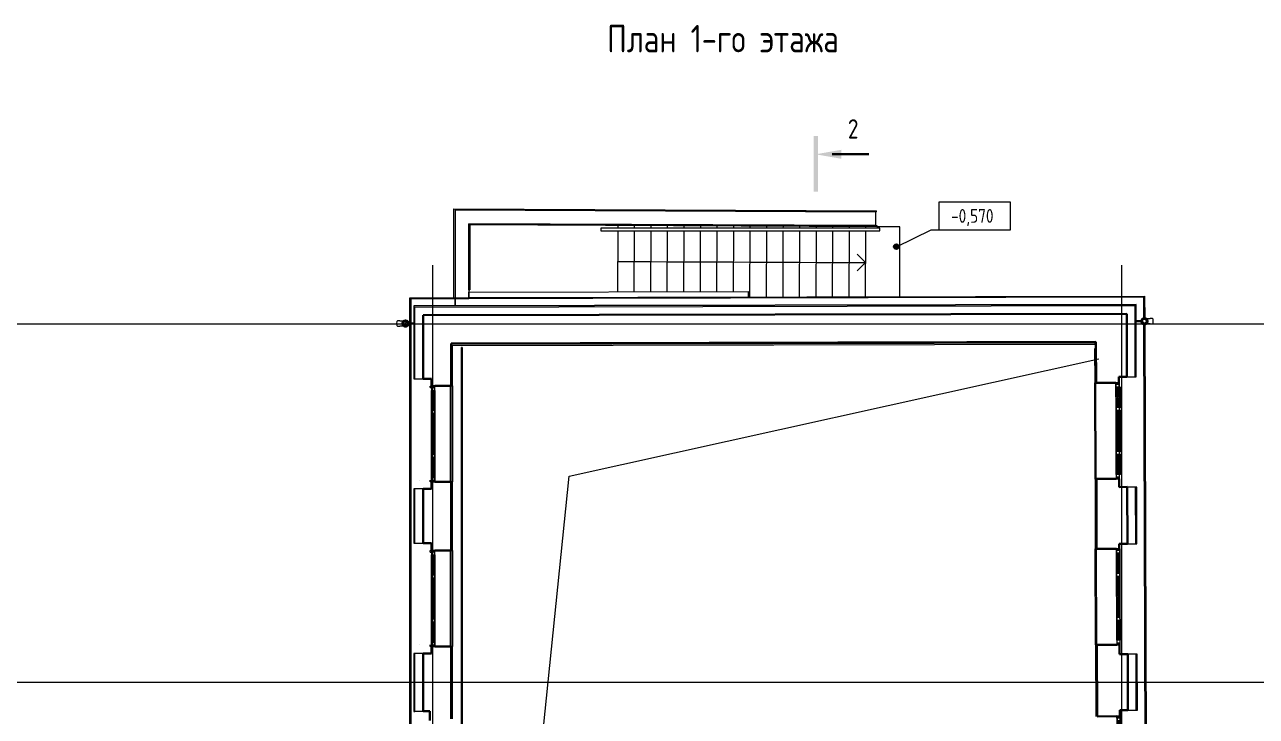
# Model space of a CAD drawing. Header units: millimetres. Extents: x 504091 to 2165846, y 135022 to 442887.
# Drawn here: x 716499 to 738852, y 306255 to 318805 of the extents above; entities that cross this region are included whole.
import ezdxf

# ---------------------------------------------------------------- set-up
doc = ezdxf.new("R2010")
doc.units = ezdxf.units.MM
doc.linetypes.add('ADSK_Линия сетки', pattern=[25, 20, -2.5, 0, -2.5])
doc.linetypes.add('осеваяX2', pattern=[4, 2.5, -0.5, 0.5, -0.5])
for name, color, linetype, lineweight in [('_ Окна', 7, 'Continuous', 30), ('Аннотация', 7, 'Continuous', 9), ('Лестницы', 7, 'Continuous', 18), ('Обобщенные модели', 7, 'Continuous', 18), ('Окна', 7, 'Continuous', 18), ('Оси', 165, 'осеваяX2', 13), ('отметки', 7, 'Continuous', 20), ('Перекрытие', 7, 'Continuous', 18), ('Разрезы', 7, 'Continuous', 9), ('Стены внутренние', 7, 'Continuous', 18), ('Стены наружные', 7, 'Continuous', 18), ('Стены несущие', 7, 'Continuous', 30), ('Стены отделка', 7, 'Continuous', 30), ('Стены штриховка', 7, 'Continuous', 18), ('Стрелки вверх', 7, 'Continuous', 18)]:
    doc.layers.add(name, color=color, linetype=linetype, lineweight=lineweight)
doc.layers.add('Линии', color=7, linetype='Continuous', lineweight=9, true_color=0x00a600)
doc.layers.add('Штриховка', color=252, linetype='Continuous')
doc.styles.add('ГОСТ 2.304', font='CS_Gost2304.shx')

# ---------------------------------------------------------------- blocks, each defined once
blk = doc.blocks.new('Водосток - Тип 1 _карниз больше 490мм_-5200668-План 1-го этажа')
at = {"layer": 'Обобщенные модели', "lineweight": 9}
h = blk.add_hatch(dxfattribs=at)
h.set_pattern_fill('FP_15', color=256, style=0, pattern_type=2)
h.set_pattern_definition([(134.822, (43120.95, -30935.79), (-106.395, -105.736), [])])
h.paths.add_polyline_path([(174, 149), (174, 171), (164, 191), (147, 205), (125, 210), (102, 204), (86, 191), (76, 171), (76, 149), (86, 129), (103, 115), (125, 110), (147, 115), (164, 129), (172, 145)])
at = {"layer": 'Обобщенные модели'}
for p, q in [((75, 306), (75, 264)), ((175, 264), (175, 306)), ((120, 109), (120, 10)), ((130, 10), (130, 109))]:
    blk.add_line(p, q, dxfattribs=at)
at = {"layer": 'Обобщенные модели', "flags": 128}
for points in [[(75, 173), (75, 174), (75, 177), (75, 180), (75, 183), (75, 186), (75, 190), (75, 193), (75, 197), (75, 201), (75, 205), (75, 210), (75, 214), (75, 219), (75, 224), (75, 229), (75, 234), (75, 239), (75, 245), (75, 250), (75, 256), (75, 261), (75, 264)], [(175, 264), (175, 258), (175, 252), (175, 247), (175, 242), (175, 236), (175, 231), (175, 226), (175, 221), (175, 216), (175, 212), (175, 207), (175, 203), (175, 199), (175, 195), (175, 191), (175, 188), (175, 184), (175, 181), (175, 178), (175, 175), (175, 173)]]:
    blk.add_lwpolyline(points, dxfattribs=at)
at = {"layer": 'Обобщенные модели'}
for start, end in [(90, 270), (270, 90)]:
    blk.add_arc((125, 160), 52, start, end, dxfattribs=at)
at = {"layer": 'Обобщенные модели', "lineweight": 40}
for start, end in [(90, 270), (270, 90)]:
    blk.add_arc((125, 160), 50, start, end, dxfattribs=at)
at = {"layer": 'Обобщенные модели'}
for start_param, end_param in [(4.712389, 6.283185), (3.141593, 4.712389)]:
    blk.add_ellipse((125, 306), major_axis=(-50, 0), ratio=0.309017, start_param=start_param, end_param=end_param, dxfattribs=at)
blk = doc.blocks.new('Водосток - Тип 1 _карниз больше 490мм_-5200760-План 1-го этажа')
at = {"layer": 'Обобщенные модели', "lineweight": 9}
h = blk.add_hatch(dxfattribs=at)
h.set_pattern_fill('FP_16', color=256, style=0, pattern_type=2)
h.set_pattern_definition([(315, (-42923.53, 17712.4), (106.066, 106.066), [])])
h.paths.add_polyline_path([(76, 149), (86, 129), (103, 115), (125, 110), (147, 115), (164, 129), (174, 150), (174, 171), (164, 191), (147, 205), (125, 210), (102, 204), (86, 191), (76, 171)])
at = {"layer": 'Обобщенные модели'}
for p, q in [((75, 306), (75, 264)), ((175, 264), (175, 306)), ((120, 109), (120, 10)), ((130, 10), (130, 109))]:
    blk.add_line(p, q, dxfattribs=at)
at = {"layer": 'Обобщенные модели', "flags": 128}
for points in [[(75, 173), (75, 174), (75, 177), (75, 180), (75, 183), (75, 186), (75, 190), (75, 193), (75, 197), (75, 201), (75, 205), (75, 210), (75, 214), (75, 219), (75, 224), (75, 229), (75, 234), (75, 239), (75, 245), (75, 250), (75, 256), (75, 261), (75, 264)], [(175, 264), (175, 258), (175, 252), (175, 247), (175, 242), (175, 236), (175, 231), (175, 226), (175, 221), (175, 216), (175, 212), (175, 207), (175, 203), (175, 199), (175, 195), (175, 191), (175, 188), (175, 184), (175, 181), (175, 178), (175, 175), (175, 173)]]:
    blk.add_lwpolyline(points, dxfattribs=at)
at = {"layer": 'Обобщенные модели'}
for start, end in [(90, 270), (270, 90)]:
    blk.add_arc((125, 160), 52, start, end, dxfattribs=at)
at = {"layer": 'Обобщенные модели', "lineweight": 40}
for start, end in [(90, 270), (270, 90)]:
    blk.add_arc((125, 160), 50, start, end, dxfattribs=at)
at = {"layer": 'Обобщенные модели'}
for start_param, end_param in [(4.712389, 6.283185), (3.141593, 4.712389)]:
    blk.add_ellipse((125, 306), major_axis=(-50, 0), ratio=0.309017, start_param=start_param, end_param=end_param, dxfattribs=at)
blk = doc.blocks.new('окно трехпол с фрамугой - 1700-2240_h___нов_ ок-11-2595391-План 1-го этажа')
at = {"layer": '_ Окна', "lineweight": 18}
for p, q in [((-870, 80), (-870, 140)), ((-870, 140), (-790, 140)), ((-790, 80), (-870, 80)), ((-790, 140), (-790, 80)), ((-430, 80), (-430, 140)), ((-430, 140), (-370, 140)), ((-370, 80), (-430, 80)), ((-370, 140), (-370, 80)), ((370, 80), (370, 140)), ((370, 140), (430, 140)), ((430, 80), (370, 80)), ((430, 140), (430, 80)), ((790, 140), (790, 80)), ((870, 140), (790, 140)), ((790, 80), (870, 80)), ((870, 80), (870, 140))]:
    blk.add_line(p, q, dxfattribs=at)
at = {"layer": '_ Окна'}
for p, q in [((-850, 80), (-850, 140)), ((-790, 110), (-430, 110)), ((-370, 110), (370, 110)), ((430, 110), (790, 110)), ((850, 80), (850, 140))]:
    blk.add_line(p, q, dxfattribs=at)
at = {"layer": 'Окна'}
for p, q in [((-870, 140), (-870, 80)), ((-790, 140), (-870, 140)), ((-870, 80), (-790, 80)), ((-790, 140), (-430, 140)), ((-430, 80), (-790, 80)), ((-370, 140), (-430, 140)), ((-430, 80), (-370, 80)), ((-370, 140), (370, 140)), ((370, 80), (-370, 80)), ((430, 140), (370, 140)), ((370, 80), (430, 80)), ((430, 140), (790, 140)), ((790, 80), (430, 80)), ((870, 140), (790, 140)), ((790, 80), (870, 80)), ((870, 80), (870, 140))]:
    blk.add_line(p, q, dxfattribs=at)
blk = doc.blocks.new('окно трехпол с фрамугой - 1700-2240_h___нов_ ок-11-2348880-План 1-го этажа')
at = {"layer": '_ Окна', "lineweight": 18}
for p, q in [((-870, 45), (-870, 105)), ((-870, 105), (-790, 105)), ((-790, 45), (-870, 45)), ((-790, 105), (-790, 45)), ((-430, 45), (-430, 105)), ((-430, 105), (-370, 105)), ((-370, 45), (-430, 45)), ((-370, 105), (-370, 45)), ((370, 45), (370, 105)), ((370, 105), (430, 105)), ((430, 45), (370, 45)), ((430, 105), (430, 45)), ((790, 105), (790, 45)), ((870, 105), (790, 105)), ((790, 45), (870, 45)), ((870, 45), (870, 105))]:
    blk.add_line(p, q, dxfattribs=at)
at = {"layer": '_ Окна'}
for p, q in [((-850, 45), (-850, 105)), ((-790, 75), (-430, 75)), ((-370, 75), (370, 75)), ((430, 75), (790, 75)), ((850, 45), (850, 105))]:
    blk.add_line(p, q, dxfattribs=at)
at = {"layer": 'Окна'}
for p, q in [((-870, 105), (-870, 45)), ((-790, 105), (-870, 105)), ((-870, 45), (-790, 45)), ((-790, 105), (-430, 105)), ((-430, 45), (-790, 45)), ((-370, 105), (-430, 105)), ((-430, 45), (-370, 45)), ((-370, 105), (370, 105)), ((370, 45), (-370, 45)), ((430, 105), (370, 105)), ((370, 45), (430, 45)), ((430, 105), (790, 105)), ((790, 45), (430, 45)), ((870, 105), (790, 105)), ((790, 45), (870, 45)), ((870, 45), (870, 105))]:
    blk.add_line(p, q, dxfattribs=at)
blk = doc.blocks.new('Окна 220 - Окна 181-4410553-План 1-го этажа')
at = {"layer": 'Окна'}
for p, q in [((30534, 26321), (30533, 26681)), ((30533, 26681), (30549, 26681)), ((30549, 26681), (30550, 26321)), ((30534, 26321), (30550, 26321)), ((30537, 25521), (30535, 26261)), ((30535, 26261), (30551, 26261)), ((30551, 26261), (30553, 25521)), ((30537, 25521), (30553, 25521)), ((30538, 25101), (30537, 25461)), ((30537, 25461), (30553, 25461)), ((30553, 25461), (30554, 25101)), ((30538, 25101), (30554, 25101))]:
    blk.add_line(p, q, dxfattribs=at)
blk = doc.blocks.new('Высотные отметки - Рамка-12095-План 1-го этажа')
at = {"layer": 'Аннотация', "lineweight": 20}
for p, q in [((-6.5, 0), (-6.5, 5)), ((-6.5, 5), (6.5, 5)), ((6.5, 5), (6.5, 0)), ((6.5, 0), (-6.5, 0))]:
    blk.add_line(p, q, dxfattribs=at)
blk = doc.blocks.new('Разрез - Номер вида сзади_3_5 мм-16063-План подвала')
at = {"layer": 'Разрезы'}
for points in [[(9.8, 0.4), (9.8, -0.39), (-0.33, -0.39), (-0.33, 0.4)], [(2.18, -4.67), (3, 0), (3.82, -4.67)]]:
    blk.add_hatch(color=256, dxfattribs=at).paths.add_polyline_path(points)
at = {"layer": 'Разрезы', "lineweight": 30}
blk.add_line((3, -3), (3, -9.66), dxfattribs=at)

msp = doc.modelspace()

# ---------------------------------------------------------------- hatches: boundary and pattern name
at = {"layer": 'отметки'}
h = msp.add_hatch(color=256, dxfattribs=at)
edge = h.paths.add_edge_path()
edge.add_arc((732319.0869, 314776.5691), 50, 0, 360)

# ---------------------------------------------------------------- linework, layer by layer
at = {"layer": 'Лестницы'}
for p, q in [((727260.9871, 315063.5728), (727255.7665, 313958.8479)), ((727260.9871, 315063.5728), (727255.7665, 313958.8479)), ((727261.4449, 315160.4406), (727261.2234, 315113.5728)), ((727261.4449, 315160.4406), (727261.2234, 315113.5728)), ((727560.9905, 315063.5728), (727555.7729, 313959.4894)), ((727560.9905, 315063.5728), (727555.7729, 313959.4894)), ((727561.4415, 315159.0229), (727561.2268, 315113.5728)), ((727561.4415, 315159.0229), (727561.2268, 315113.5728)), ((727860.9938, 315063.5728), (727855.7793, 313960.1309)), ((727860.9938, 315063.5728), (727855.7793, 313960.1309)), ((727861.4382, 315157.6052), (727861.2301, 315113.5728)), ((727861.4382, 315157.6052), (727861.2301, 315113.5728)), ((728160.9972, 315063.5728), (728155.7856, 313960.7725)), ((728160.9972, 315063.5728), (728155.7856, 313960.7725)), ((728161.4348, 315156.1875), (728161.2335, 315113.5728)), ((728161.4348, 315156.1875), (728161.2335, 315113.5728)), ((728461.0005, 315063.5728), (728455.792, 313961.414)), ((728461.0005, 315063.5728), (728455.792, 313961.414)), ((728461.4315, 315154.7698), (728461.2368, 315113.5728)), ((728461.4315, 315154.7698), (728461.2368, 315113.5728)), ((728761.0039, 315063.5728), (728755.7984, 313962.0555)), ((728761.0039, 315063.5728), (728755.7984, 313962.0555)), ((728761.4281, 315153.3521), (728761.2402, 315113.5728)), ((728761.4281, 315153.3521), (728761.2402, 315113.5728)), ((729061.0072, 315063.5728), (729055.8048, 313962.697)), ((729061.0072, 315063.5728), (729055.8048, 313962.697)), ((729061.4248, 315151.9344), (729061.2435, 315113.5728)), ((729061.4248, 315151.9344), (729061.2435, 315113.5728)), ((729361.0106, 315063.5728), (729355.8112, 313963.3385)), ((729361.0106, 315063.5728), (729355.8112, 313963.3385)), ((729361.4214, 315150.5167), (729361.2469, 315113.5728)), ((729361.4214, 315150.5167), (729361.2469, 315113.5728)), ((729661.0139, 315063.5728), (729655.345, 313863.9788)), ((729661.0139, 315063.5728), (729655.345, 313863.9788)), ((729661.4181, 315149.099), (729661.2502, 315113.5728)), ((729661.4181, 315149.099), (729661.2502, 315113.5728)), ((729961.0173, 315063.5728), (729955.3514, 313864.6203)), ((729961.0173, 315063.5728), (729955.3514, 313864.6203)), ((729961.4147, 315147.6813), (729961.2536, 315113.5728)), ((729961.4147, 315147.6813), (729961.2536, 315113.5728)), ((730261.0206, 315063.5728), (730255.3577, 313865.2619)), ((730261.0206, 315063.5728), (730255.3577, 313865.2619)), ((730261.4114, 315146.2636), (730261.2569, 315113.5728)), ((730261.4114, 315146.2636), (730261.2569, 315113.5728)), ((730561.024, 315063.5728), (730555.3641, 313865.9034)), ((730561.024, 315063.5728), (730555.3641, 313865.9034)), ((730561.408, 315144.8459), (730561.2603, 315113.5728)), ((730561.408, 315144.8459), (730561.2603, 315113.5728)), ((730861.0273, 315063.5728), (730855.3705, 313866.5449)), ((730861.0273, 315063.5728), (730855.3705, 313866.5449)), ((730861.4047, 315143.4282), (730861.2636, 315113.5728)), ((730861.4047, 315143.4282), (730861.2636, 315113.5728)), ((731161.0307, 315063.5728), (731155.3769, 313867.1864)), ((731161.0307, 315063.5728), (731155.3769, 313867.1864)), ((731161.4013, 315142.0105), (731161.267, 315113.5728)), ((731161.4013, 315142.0105), (731161.267, 315113.5728)), ((731461.034, 315063.5728), (731455.3833, 313867.8279)), ((731461.034, 315063.5728), (731455.3833, 313867.8279)), ((731461.398, 315140.5928), (731461.2703, 315113.5728)), ((731461.398, 315140.5928), (731461.2703, 315113.5728))]:
    msp.add_line(p, q, dxfattribs=at)
at = {"layer": 'Линии', "color": 7, "lineweight": 18}
for p, q in [((732018.9872, 315113.5728), (726956.8743, 315113.5728)), ((726956.8743, 315113.5728), (726956.8743, 315063.5728)), ((726956.8743, 315063.5728), (732018.9872, 315063.5728)), ((732018.9872, 315063.5728), (732018.9872, 315113.5728))]:
    msp.add_line(p, q, dxfattribs=at)
at = {"layer": 'Линии', "color": 8, "true_color": 0x6e6e6e}
for p, q in [((726377.6642, 310611.4063), (735992.5542, 312740.6845)), ((724368.8749, 290753.4628), (726377.6642, 310611.4063))]:
    msp.add_line(p, q, dxfattribs=at)
at = {"layer": 'Оси', "linetype": 'ADSK_Линия сетки'}
for p, q in [((723907.643, 263323.4727), (723907.643, 314443.584)), ((736407.643, 263323.4727), (736407.643, 314443.584)), ((694211.5079, 313378.5198), (761862.9306, 313378.5198)), ((694211.5079, 306878.5198), (761862.9306, 306878.5198))]:
    msp.add_line(p, q, dxfattribs=at)
at = {"layer": 'отметки', "lineweight": 20}
for p, q in [((732319.0869, 314776.5691), (732950.4483, 315083.061)), ((732950.4483, 315083.061), (733740.9938, 315083.061))]:
    msp.add_line(p, q, dxfattribs=at)
at = {"layer": 'отметки'}
msp.add_circle((732319.0869, 314776.5691), 50, dxfattribs=at)
at = {"layer": 'Перекрытие'}
for p, q in [((731761.0374, 315063.5728), (731755.3896, 313868.4695)), ((731761.3946, 315139.1751), (731761.2737, 315113.5728)), ((732381.3946, 315139.1751), (731961.2492, 315139.1751)), ((732381.3946, 313869.8081), (732381.3946, 315139.1751)), ((724220.4745, 312249.3347), (724220.4745, 310509.3347)), ((724220.4745, 309263.9847), (724220.4745, 307523.9847))]:
    msp.add_line(p, q, dxfattribs=at)
at = {"layer": 'Стены внутренние'}
for p, q in [((724309.6003, 315444.299), (724309.6003, 315444.3932)), ((724309.6003, 315444.3932), (731940.1686, 315408.3333)), ((731940.1686, 315408.3333), (731938.9872, 315158.3361)), ((731938.9872, 315158.3361), (724559.6003, 315193.209)), ((724559.3437, 313953.082), (729637.6949, 313963.9413)), ((724559.5576, 313853.0822), (724559.3437, 313953.082)), ((724559.6003, 313992.325), (724559.6003, 313853.0822)), ((729637.9088, 313863.9415), (729637.6949, 313963.9413)), ((735937.2136, 312921.7891), (735936.7986, 313047.6183)), ((724427.5472, 290759.8378), (724427.5472, 312944.8378)), ((724439.5472, 312944.8378), (724427.5472, 312944.8378)), ((724439.5472, 312944.8378), (724439.5472, 290759.8378)), ((735925.0178, 310556.0191), (735919.248, 312305.0479)), ((735945.0177, 310556.0807), (735939.2479, 312305.1121)), ((723860.4745, 312219.3347), (723860.4745, 312248.338)), ((723860.4745, 312248.338), (723880.4745, 312248.338)), ((723860.4745, 312219.3347), (723880.4745, 312219.3347)), ((724240.4745, 310509.3347), (724240.4745, 312249.3347)), ((724260.4745, 312249.3347), (724260.4745, 310509.3347)), ((723660.4745, 310538.338), (723660.4745, 310539.3347)), ((723860.4745, 310508.338), (723860.4745, 310538.338)), ((723880.4745, 310508.338), (723860.4745, 310508.338)), ((724220.4745, 310509.3347), (724220.4745, 310508.338)), ((735944.9878, 310565.1205), (735924.9879, 310565.0585)), ((735944.9878, 310565.1205), (735945.0177, 310556.0811)), ((723860.4745, 309233.9847), (723860.4745, 309262.9883)), ((723860.4745, 309262.9883), (723880.4745, 309262.9883)), ((723860.4745, 309233.9847), (723880.4745, 309233.9847)), ((724240.4745, 307523.9847), (724240.4745, 309263.9847)), ((724260.4745, 309263.9847), (724260.4745, 307523.9847)), ((735934.9199, 307554.2824), (735929.18, 309294.2739)), ((735954.9198, 307554.3484), (735949.1799, 309294.3381)), ((723660.4745, 307552.9883), (723660.4745, 307553.9847)), ((723860.4745, 307522.9883), (723860.4745, 307552.9883)), ((723880.4745, 307522.9883), (723860.4745, 307522.9883)), ((724220.4745, 307523.9847), (724220.4745, 307522.9883))]:
    msp.add_line(p, q, dxfattribs=at)
at = {"layer": 'Стены наружные'}
for p, q in [((724289.6003, 315444.3932), (724289.6946, 315464.393)), ((724289.6003, 313850.7365), (724289.6003, 315444.3932)), ((724289.6946, 315464.393), (731960.2626, 315428.2385)), ((731960.1684, 315408.2388), (724309.6003, 315444.299)), ((724309.6003, 315444.299), (724309.6003, 313850.7365)), ((731960.1684, 315408.2388), (731960.2626, 315428.2385)), ((724559.6003, 313992.325), (724559.6003, 315193.209)), ((724559.6003, 315193.209), (724579.6003, 315193.209)), ((724579.6003, 315193.1145), (731961.4558, 315158.2299)), ((731961.3613, 315138.2301), (724579.6003, 315173.1143)), ((724579.6003, 315173.1143), (724579.6003, 313992.325)), ((731961.4558, 315158.2299), (731961.3613, 315138.2301)), ((723490.4745, 313386.7737), (723490.4745, 313850.7365)), ((723490.4745, 313850.7365), (724559.5576, 313850.7365)), ((723510.4745, 313386.7024), (723510.4745, 313850.7365)), ((736804.1258, 313859.2654), (724309.2801, 313832.547)), ((724559.5576, 313853.0822), (736824.0598, 313879.3081)), ((724559.5576, 313853.0822), (724559.6003, 313833.0822)), ((724559.5576, 313830.7365), (724559.5576, 313850.7365)), ((724559.6003, 313992.325), (724579.6003, 313992.325)), ((736804.1258, 313859.2654), (736805.3944, 313474.7086)), ((736824.0598, 313879.3081), (736825.389, 313476.368)), ((724559.5576, 313830.7365), (723510.4745, 313830.7365)), ((724309.2801, 313832.547), (724309.556, 313703.5472)), ((724309.6003, 313703.5473), (724309.6003, 313830.7365)), ((723490.4745, 300764.725), (723490.4745, 313377.3286)), ((723510.4745, 300764.6536), (723510.4745, 313377.3999)), ((736805.7184, 313376.5021), (736848.3156, 300463.5741)), ((736825.7235, 313374.9761), (736868.3141, 300464.0684))]:
    msp.add_line(p, q, dxfattribs=at)
at = {"layer": 'Стены несущие'}
for p, q in [((723730.4745, 313531.3086), (736500.021, 313558.6145)), ((723730.4745, 313531.3086), (723730.4745, 312382.0511)), ((736503.5605, 312416.8609), (736500.021, 313558.6145)), ((724240.4745, 313022.398), (735941.6031, 313047.4192)), ((724240.4745, 313022.398), (724240.4745, 312249.3347)), ((735941.6031, 313047.4192), (735943.9041, 312305.1255)), ((723730.4745, 312382.0511), (723880.4745, 312382.0511)), ((723880.4745, 312382.0511), (723880.4745, 312249.3347)), ((735943.9041, 312305.1255), (736303.9024, 312306.2415)), ((736353.5612, 312416.3959), (736503.5605, 312416.8609)), ((736353.9022, 312306.3965), (736353.5612, 312416.3959)), ((723940.4745, 312249.3347), (724240.4745, 312249.3347)), ((723880.4745, 310509.3347), (723880.4745, 310382.0511)), ((724240.4745, 310509.3347), (723940.4745, 310509.3347)), ((724240.4745, 310509.3347), (724240.4745, 309263.9847)), ((736309.2964, 310566.2498), (735949.2981, 310565.1338)), ((735949.2981, 310565.1338), (735953.2375, 309294.3495)), ((736359.7611, 310416.4055), (736359.2961, 310566.4048)), ((723880.4745, 310382.0511), (723730.4745, 310382.0511)), ((723730.4745, 310382.0511), (723730.4745, 309397.6869)), ((736509.7604, 310416.8705), (736359.7611, 310416.4055)), ((736512.9558, 309386.0851), (736509.7604, 310416.8705)), ((723730.4745, 309397.6869), (723880.4745, 309397.6869)), ((723880.4745, 309397.6869), (723880.4745, 309263.9847)), ((736362.9565, 309385.6201), (736512.9558, 309386.0851)), ((736363.2355, 309295.6205), (736362.9565, 309385.6201)), ((723940.4745, 309263.9847), (724240.4745, 309263.9847)), ((735953.2375, 309294.3495), (736313.2358, 309295.4655)), ((723880.4745, 307397.6869), (723730.4745, 307397.6869)), ((723730.4745, 307397.6869), (723730.4745, 306349.7392)), ((723880.4745, 307523.9847), (723880.4745, 307397.6869)), ((724240.4745, 307523.9847), (723940.4745, 307523.9847)), ((724240.4745, 307523.9847), (724240.4745, 306211.0247)), ((736318.6297, 307555.4739), (735958.6314, 307554.3579)), ((735958.6314, 307554.3579), (735962.6581, 306255.4134)), ((736369.1564, 307385.6297), (736368.6294, 307555.6289)), ((736519.1557, 307386.0947), (736369.1564, 307385.6297)), ((736522.3144, 306367.1489), (736519.1557, 307386.0947)), ((723730.4745, 306349.7392), (723850.4745, 306349.7392)), ((723850.4745, 306349.7392), (723850.4745, 306181.0247)), ((735962.6581, 306255.4134), (736322.6564, 306256.5294)), ((736372.3152, 306366.6839), (736522.3144, 306367.1489)), ((736372.6561, 306256.6844), (736372.3152, 306366.6839))]:
    msp.add_line(p, q, dxfattribs=at)
at = {"layer": 'Стены отделка', "lineweight": 9}
for p, q in [((736669.4937, 313728.9772), (723560.4745, 313700.9455)), ((723560.4745, 313700.9455), (723560.4745, 312382.0511)), ((736669.4911, 313729.9772), (723560.5564, 313701.9456)), ((723560.5564, 313701.9456), (723560.5586, 313700.9456)), ((723560.5586, 313700.9456), (736669.4933, 313728.9772)), ((723580.4745, 313530.9878), (723580.4745, 313680.9882)), ((736653.5655, 312415.4805), (736649.5558, 313708.9346)), ((736669.4933, 313728.9772), (736669.4911, 313729.9772)), ((736673.5654, 312415.5425), (736669.4937, 313728.9772)), ((735926.9428, 313027.3876), (724240.4745, 313002.3977)), ((724260.4745, 312982.4404), (735926.9856, 313007.3876)), ((724260.4745, 312249.3347), (724260.4745, 312982.4404)), ((735926.9856, 313007.3876), (735926.9428, 313027.3876)), ((735937.2136, 312921.7891), (735917.2138, 312921.7231)), ((735917.2138, 312921.7231), (735919.248, 312305.0479)), ((735939.2479, 312305.1121), (735937.2136, 312921.7891)), ((723560.4745, 312382.0511), (723730.4745, 312382.0511)), ((735919.248, 312305.0479), (735939.2479, 312305.1121)), ((736503.5605, 312416.8609), (736503.5662, 312415.0155)), ((736503.5662, 312415.0155), (736653.5655, 312415.4805)), ((736653.5655, 312415.4805), (736673.5654, 312415.5425)), ((724240.4745, 312249.3347), (724260.4745, 312249.3347)), ((724240.4745, 310509.3347), (724240.4745, 310509.3347)), ((724260.4745, 310509.3347), (724240.4745, 310509.3347)), ((724260.4745, 309263.9847), (724260.4745, 310509.3347)), ((735945.0177, 310556.0807), (735925.0178, 310556.0165)), ((735925.0178, 310556.0165), (735929.18, 309294.2739)), ((735949.1799, 309294.3381), (735945.0177, 310556.0807)), ((723560.4745, 310382.0511), (723560.4745, 309396.7014)), ((723730.4745, 310382.0511), (723560.4745, 310382.0511)), ((736659.7654, 310415.4901), (736509.7661, 310415.0251)), ((736679.7653, 310415.5521), (736659.7654, 310415.4901)), ((736662.9608, 309384.7047), (736659.7654, 310415.4901)), ((736682.9555, 309386.4407), (736679.7653, 310415.5521)), ((723560.4745, 309396.7014), (723580.4745, 309396.7014)), ((723580.4745, 309396.7014), (723580.4745, 309397.6869)), ((723580.4745, 309397.6869), (723730.4745, 309397.6869)), ((736512.9558, 309386.0851), (736512.9615, 309384.2397)), ((736512.9615, 309384.2397), (736662.9608, 309384.7047)), ((736662.9556, 309386.3787), (736682.9555, 309386.4407)), ((724240.4745, 309263.9847), (724260.4745, 309263.9847)), ((735929.18, 309294.2739), (735949.1799, 309294.3381)), ((723580.4745, 307396.7014), (723560.4745, 307396.7014)), ((723560.4745, 307396.7014), (723560.4745, 306343.735)), ((723730.4745, 307397.6869), (723580.4745, 307397.6869)), ((723580.4745, 307397.6869), (723580.4745, 307396.7014)), ((724240.4745, 307523.9847), (724240.4745, 307523.9847)), ((724260.4745, 307523.9847), (724240.4745, 307523.9847)), ((724260.4745, 306211.0247), (724260.4745, 307523.9847)), ((735954.9198, 307554.3484), (735934.9199, 307554.2824)), ((735934.9199, 307554.2824), (735939.2049, 306255.3407)), ((735959.2048, 306255.4027), (735954.9198, 307554.3484)), ((736669.1607, 307384.7143), (736519.1614, 307384.2493)), ((736689.1554, 307386.4503), (736669.1555, 307386.3883)), ((736672.3194, 306365.7685), (736669.1555, 307386.3883)), ((736692.3193, 306365.8305), (736689.1554, 307386.4503)), ((723560.4745, 306343.735), (723580.4745, 306343.735)), ((723580.4745, 306343.735), (723580.4745, 306349.7392)), ((723580.4745, 306349.7392), (723730.4745, 306349.7392)), ((736522.3144, 306367.1489), (736522.3202, 306365.3035)), ((736522.3202, 306365.3035), (736672.3194, 306365.7685)), ((736672.3194, 306365.7685), (736692.3193, 306365.8305))]:
    msp.add_line(p, q, dxfattribs=at)
at = {"layer": 'Стены штриховка'}
for p, q in [((723580.4745, 313680.9882), (736649.5558, 313708.9346)), ((723580.4745, 312382.0511), (723580.4745, 313530.9878)), ((723580.4745, 309397.6869), (723580.4745, 310382.0511)), ((723580.4745, 306349.7392), (723580.4745, 307396.7014))]:
    msp.add_line(p, q, dxfattribs=at)
at = {"layer": 'Стрелки вверх'}
for p, q in [((731758.3155, 314487.5945), (731609.026, 314638.3016)), ((727258.3657, 314508.86), (727558.3624, 314507.4423)), ((727558.3624, 314507.4423), (727858.359, 314506.0246)), ((727858.359, 314506.0246), (728158.3557, 314504.6069)), ((728158.3557, 314504.6069), (728458.3523, 314503.1892)), ((728458.3523, 314503.1892), (728758.349, 314501.7715)), ((728758.349, 314501.7715), (729058.3456, 314500.3538)), ((729058.3456, 314500.3538), (729358.3423, 314498.9361)), ((729358.3423, 314498.9361), (729658.3389, 314497.5184)), ((729658.3389, 314497.5184), (729958.3356, 314496.1007)), ((729958.3356, 314496.1007), (730258.3322, 314494.683)), ((730258.3322, 314494.683), (730558.3289, 314493.2653)), ((730558.3289, 314493.2653), (730858.3255, 314491.8476)), ((730858.3255, 314491.8476), (731158.3222, 314490.4299)), ((731158.3222, 314490.4299), (731458.3188, 314489.0122)), ((731458.3188, 314489.0122), (731758.3155, 314487.5945)), ((731758.3155, 314487.5945), (731607.6083, 314338.305))]:
    msp.add_line(p, q, dxfattribs=at)

# ---------------------------------------------------------------- block references
at = {"layer": 'Обобщенные модели'}
for name, p, rotation in [('Водосток - Тип 1 _карниз больше 490мм_-5200760-План 1-го этажа', (723570.4745, 313257.0511), 89.99999999999991), ('Водосток - Тип 1 _карниз больше 490мм_-5200668-План 1-го этажа', (736660.048, 313550.1596), 270.1776150639599)]:
    msp.add_blockref(name, p, dxfattribs=dict(at, rotation=rotation))
at = {"layer": 'Окна'}
for name, p, rotation in [('окно трехпол с фрамугой - 1700-2240_h___нов_ ок-11-2595391-План 1-го этажа', (736226.5998, 311435.9976), 270.1776150639597), ('окно трехпол с фрамугой - 1700-2240_h___нов_ ок-11-2348880-План 1-го этажа', (723985.4745, 311379.3347), 89.99999999999991), ('окно трехпол с фрамугой - 1700-2240_h___нов_ ок-11-2348880-План 1-го этажа', (723985.4745, 308393.9847), 89.99999999999991), ('окно трехпол с фрамугой - 1700-2240_h___нов_ ок-11-2595391-План 1-го этажа', (736235.9331, 308425.2217), 270.1776150639597), ('окно трехпол с фрамугой - 1700-2240_h___нов_ ок-11-2595391-План 1-го этажа', (736245.3537, 305386.2856), 270.1776150639597)]:
    msp.add_blockref(name, p, dxfattribs=dict(at, rotation=rotation))
msp.add_blockref('Окна 220 - Окна 181-4410553-План 1-го этажа', (705848.6654, 285545.7439), dxfattribs=at)
at = {"layer": 'отметки', "lineweight": 20, "extrusion": (0, 0, -1), "xscale": 99.99999999999993, "yscale": 99.99999999999993, "zscale": 99.99999999999993}
msp.add_blockref('Высотные отметки - Рамка-12095-План 1-го этажа', (-733740.9938, 315083.061), dxfattribs=at)
at = {"layer": 'Разрезы', "lineweight": 50, "extrusion": (0, 0, -1), "xscale": 99.99999999999993, "yscale": 99.99999999999993, "zscale": 99.99999999999993, "rotation": 270.0000000000003}
msp.add_blockref('Разрез - Номер вида сзади_3_5 мм-16063-План подвала', (-730854.8316, 316752.9322), dxfattribs=at)

# ---------------------------------------------------------------- texts
at = {"layer": 'отметки', "lineweight": 20, "insert": (733312.3177, 315459.768), "char_height": 250, "width": 1028.822569, "attachment_point": 1, "line_spacing_factor": 1.022761, "style": 'ГОСТ 2.304'}
msp.add_mtext('-0,570', dxfattribs=at)
at = {"layer": 'Разрезы', "insert": (731534.632, 316914.037), "char_height": 350, "width": 206.4, "attachment_point": 5, "line_spacing_factor": 1.022766, "style": 'ГОСТ 2.304'}
msp.add_mtext('\\pt1016.001,2031.9985,3047.9995,4064.0005,5080.0015,6095.999,7112,8128.001,9143.9985,10159.9995,11176.0005,12192.0015,13207.999,14224,15240.001,16255.9985,17271.9995,18288.0005,19304.0015,20319.999,21336,22352.001,23367.9985,24383.9995,25400.0005,26416.0015,27431.999,28448,29464.001,30479.9985,31495.9995,32512.0005;2', dxfattribs=at)
at = {"layer": 'Штриховка', "color": 5, "linetype": 'Continuous', "ltscale": 100, "style": 'ГОСТ 2.304'}
msp.add_text('План 1-го этажа', height=500, dxfattribs=at).set_placement((727070.1292, 318301.9124))

doc.saveas('drawing.dxf')
